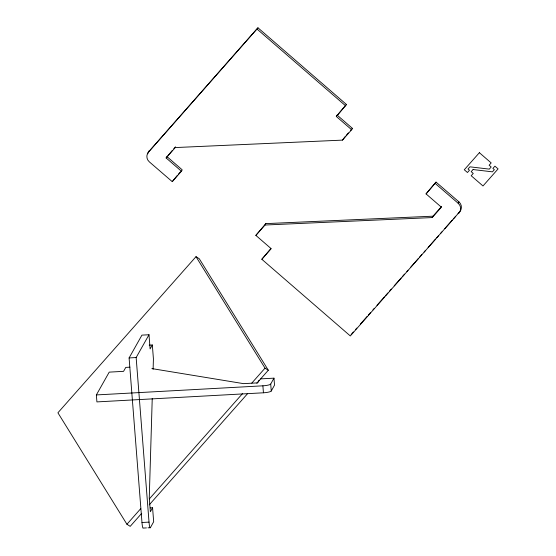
<?xml version="1.0" encoding="UTF-8"?>
<svg xmlns="http://www.w3.org/2000/svg" width="556" height="556" viewBox="0 0 556 556"><rect width="100%" height="100%" fill="white"/><g stroke="black" fill="none" stroke-linecap="round" stroke-linejoin="round"><path stroke-width="0.83" d="M152.233 398.582L149.265 497.835L150.356 511.742L152.58 507.788L150.231 507.92M153.115 369.24L153.421 358.877L152.337 344.977L149.196 345.151M129.93 367.168L125.788 367.398L123.564 371.345L109.212 372.131L96.362 394.934L96.911 401.905L263.433 392.793A7.117 1.327 -4.5 0 0 271.258 391.021L270.716 384.043L273.976 378.156L260.695 378.879M271.258 391.021L274.518 385.127L273.976 378.156M148.007 527.818L150.356 527.693L153.671 521.736L152.58 507.788M148.535 152.003L257.963 27.8L346.451 104.479L336.304 116.447L351.642 129.743L342.468 140.119L175.293 147.562L166.112 157.939L181.451 171.234L172.242 181.638L149.328 161.859A7.117 6.943 29.4 0 1 148.535 152.003L257.963 27.8M166.112 157.939L172.054 150.718M172.242 181.638L177.051 175.703M181.451 171.234L182.229 169.851L166.89 156.556M146.436 527.901L143.302 528.075A7.117 0.869 86.9 0 1 141.975 522.501L129.096 357.932L141.94 335.129L149.001 334.747L150.106 348.932L152.337 344.977M150.356 527.693A7.117 0.869 86.9 0 1 149.029 522.119L136.15 357.543L149.001 334.747M255.85 235.39L265.031 225.02L432.207 217.57L441.388 207.193L426.049 193.898L436.036 182.111L458.95 201.884A7.117 6.943 29.4 0 1 459.742 211.746L350.315 335.949L261.827 259.27L271.196 248.685L255.85 235.39L265.81 223.63L432.985 216.187L441.596 206.457M265.031 225.02L265.81 223.63M336.304 116.447L346.451 104.479M261.827 259.27L270.876 248.546M342.468 140.119L344.97 136.783M351.642 129.743L352.428 128.36L337.082 115.064M259.124 380.241L257.636 382.875L243.563 383.647L151.857 368.593M426.049 193.898L436.036 182.111M432.207 217.57L432.985 216.187M458.964 213.136A7.117 6.943 29.4 0 0 458.172 203.274L458.95 201.884M173.778 148.772L175.494 146.826M178.205 174.403L180.505 171.804M256.803 383.244L268.312 370.233L199.291 258.762L196.011 256.67L57.907 412.788L126.928 524.259L130.208 526.351L141.717 513.341M346.117 135.49L348.41 132.898M350.704 130.306L352.428 128.36M126.928 524.259L140.737 508.65M149.369 498.892L242.59 393.516M251.792 383.105L265.031 368.148L196.011 256.67M149.196 504.883L247.594 393.648M351.1 334.566L353.394 331.967M355.694 329.367L356.848 328.068M360.295 324.169L367.196 316.371M368.343 315.071L370.643 312.472M372.944 309.873L374.091 308.573M376.968 305.32L384.439 296.876M385.586 295.577L387.886 292.977M389.61 291.024L391.334 289.078M394.211 285.826L401.105 278.028M402.259 276.728L404.56 274.129M406.86 271.53L408.007 270.23M410.884 266.984L418.355 258.533M419.502 257.233L421.802 254.634M424.103 252.035L425.25 250.735M428.127 247.489L435.598 239.038M436.752 237.739L438.475 235.793M440.776 233.193L441.923 231.894M444.8 228.641L452.271 220.197M453.418 218.897L455.718 216.298M458.019 213.699L459.166 212.399M129.096 357.932L136.15 357.543M96.362 394.934L262.891 385.815A7.117 1.327 -4.5 0 0 270.716 384.043M141.975 522.501L149.029 522.119M265.031 368.148L268.312 370.233M435.251 183.494L458.172 203.274M257.178 29.183L345.665 105.862M262.891 385.815L263.433 392.793M147.743 153.845A7.117 6.943 29.4 0 1 149.314 150.613M479.376 152.698L464.281 169.768L467.457 172.506L469.466 170.233L468.02 168.982L469.924 166.828L489.308 169.121L491.177 167.008L489.134 165.236L491.177 162.922L479.376 152.698M473.066 169.545L471.196 171.658L473.239 173.437L471.196 175.745L482.99 185.968L498.093 168.899L494.916 166.161L492.901 168.433L494.353 169.684L492.442 171.846L473.066 169.545"/></g></svg>
